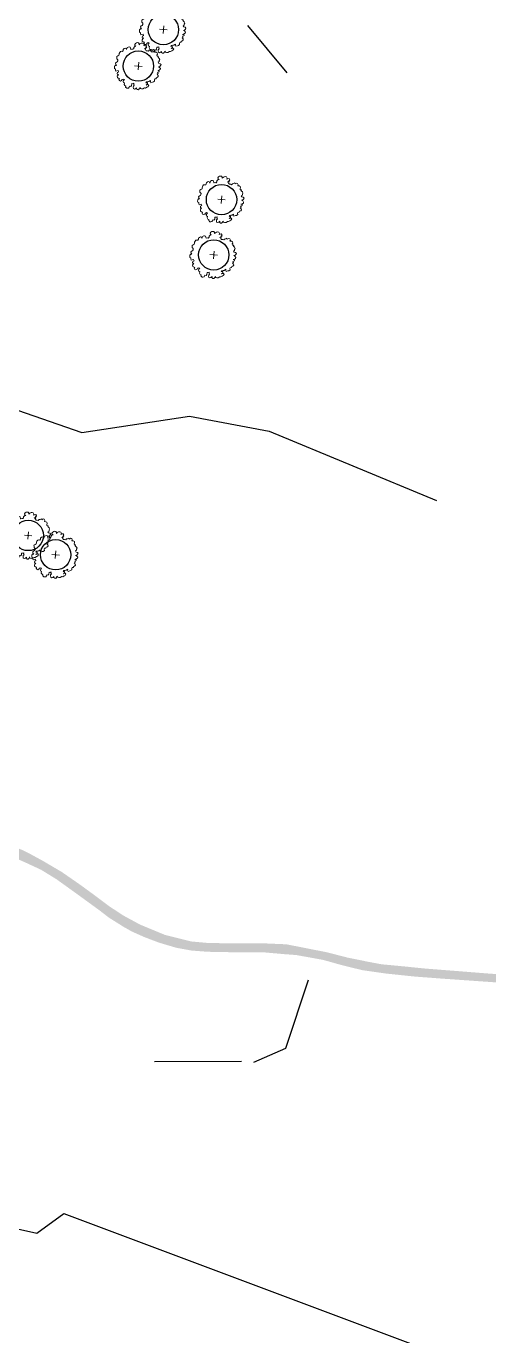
# Model space of a CAD drawing. Header units: metres. Extents: x 372109 to 376137, y 236217 to 239160.
# Drawn here: x 374397 to 374580, y 237739 to 238256 of the extents above; entities that cross this region are included whole.
import ezdxf

# ---------------------------------------------------------------- set-up
doc = ezdxf.new("R2010")
doc.units = ezdxf.units.M
doc.header["$MEASUREMENT"] = 0
doc.header["$PDMODE"] = 32
doc.header["$PDSIZE"] = 12
for name, color, linetype, lineweight, true_color in [('Natural ... Tree Symbols', 96, 'Continuous', 5, 0x008000), ('Natural ... Trees', 96, 'Continuous', 25, 0x008000), ('Natural ... Water', 176, 'Continuous', 25, 0x000080), ('Paths ... Roads', 56, 'Continuous', 25, 0x808000)]:
    doc.layers.add(name, color=color, linetype=linetype, lineweight=lineweight, true_color=true_color)

# ---------------------------------------------------------------- blocks, each defined once
blk = doc.blocks.new('Tree')
at = {"layer": 'Natural ... Tree Symbols', "linetype": 'ByBlock'}
for p, q in [((-1.5, 0), (1.5, 0)), ((0, -1.5), (0, 1.5))]:
    blk.add_line(p, q, dxfattribs=at)
blk.add_lwpolyline([(-0.97, -7.72), (-1.22, -7.33), (-1.15, -6.93), (-1.6, -7.13), (-1.99, -7.13), (-1.99, -7.91), (-2.31, -8.32), (-2.76, -8.22), (-2.89, -8.61), (-3.08, -9.01), (-3.47, -9.11), (-3.85, -9.11), (-4.3, -8.71), (-4.3, -8.32), (-4.69, -8.11), (-5.01, -7.72), (-4.94, -7.13), (-5.32, -6.93), (-5.46, -6.53), (-5.32, -6.14), (-5.07, -5.74), (-5.52, -5.64), (-5.91, -5.83), (-6.09, -6.24), (-6.54, -6.53), (-6.93, -6.33), (-7.19, -5.94), (-7.06, -5.55), (-7.51, -5.44), (-7.89, -5.25), (-7.96, -4.75), (-7.83, -4.36), (-7.57, -3.96), (-7.96, -4.06), (-8.08, -3.66), (-8.02, -3.27), (-7.57, -2.97), (-7.83, -2.47), (-8.28, -2.67), (-8.66, -2.77), (-8.86, -2.37), (-8.86, -1.98), (-9.3, -1.78), (-9.36, -1.39), (-9.36, -0.89), (-9.04, -0.5), (-8.66, -0.5), (-8.98, -0.09), (-9.11, 0.3), (-8.86, 0.69), (-8.47, 0.89), (-8.28, 1.3), (-8.28, 1.69), (-8.32, 1.81), (-8.73, 2.18), (-8.79, 2.58), (-8.86, 2.97), (-8.47, 3.27), (-8.02, 3.57), (-7.96, 3.96), (-7.96, 4.36), (-7.83, 4.76), (-7.57, 5.15), (-7.12, 5.25), (-6.74, 5.25), (-6.54, 5.65), (-6.54, 6.04), (-6.22, 6.44), (-5.84, 6.63), (-5.46, 6.54), (-5.19, 6.14), (-5.14, 6.54), (-5.01, 6.93), (-4.62, 7.13), (-4.24, 7.23), (-3.85, 7.13), (-3.59, 6.34), (-3.53, 6.3), (-3.14, 6.5), (-2.76, 6.44), (-2.73, 6.44), (-2.44, 6.83), (-2.44, 7.23), (-2.12, 7.63), (-1.67, 7.82), (-2.05, 8.02), (-2.19, 8.42), (-1.92, 8.82), (-1.54, 9.12), (-1.15, 9.21), (-0.77, 9.21), (-0.45, 8.82), (-0.45, 8.42), (-0.13, 8.82), (0.32, 9.12), (0.83, 9.21), (1.22, 9.12), (1.54, 8.62), (1.41, 8.22), (1.8, 8.42), (2.25, 8.52), (2.57, 8.12), (2.25, 7.73), (2.63, 7.73), (2.18, 7.33), (1.8, 7.04), (2.37, 7.23), (2.18, 6.74), (2.57, 6.34), (3.02, 6.34), (3.47, 6.24), (3.72, 6.63), (4.17, 6.74), (4.62, 7.04), (4.81, 6.63), (5.39, 7.04), (5.77, 6.93), (6.03, 6.44), (5.9, 6.04), (6.47, 6.04), (6.92, 5.85), (7.06, 5.35), (6.92, 4.96), (7.06, 4.55), (7.51, 4.55), (7.44, 4.16), (7.96, 3.77), (8.21, 3.27), (8.02, 2.88), (8.08, 2.47), (7.64, 2.18), (7.96, 1.78), (8.47, 1.69), (8.86, 1.39), (8.66, 0.99), (8.41, 0.6), (7.89, 0.41), (8.41, 0.2), (8.79, -0.2), (8.72, -0.59), (8.14, -1.09), (7.76, -1.19), (8.27, -1.19), (8.34, -1.58), (7.76, -1.88), (8.08, -2.28), (7.64, -2.58), (8.08, -2.97), (8.21, -3.36), (7.96, -3.75), (7.51, -3.96), (7.37, -4.36), (6.92, -4.45), (6.8, -4.85), (6.92, -5.34), (6.47, -5.74), (6.09, -5.83), (5.45, -6.14), (5.26, -5.64), (5.26, -5.25), (4.68, -5.74), (4.23, -5.83), (3.78, -5.94), (3.53, -6.33), (4.1, -6.24), (4.17, -6.72), (3.72, -7.22), (4.42, -6.93), (4.75, -7.33), (4.42, -7.82), (4.04, -8.02), (3.53, -8.41), (3.14, -8.41), (2.57, -8.8), (1.99, -8.91), (1.6, -8.8), (1.28, -8.41), (1.15, -8.91), (0.83, -9.3), (0.45, -9.3), (0.06, -9.01), (0.06, -8.61), (-0.32, -9.01), (-0.77, -9.21), (-1.15, -9.01), (-1.29, -8.52), (-1.29, -8.11)], close=True, dxfattribs=at)

msp = doc.modelspace()

# ---------------------------------------------------------------- hatches: boundary and pattern name
at = {"layer": 'Paths ... Roads', "transparency": 33554687}
msp.add_hatch(color=256, dxfattribs=at).paths.add_polyline_path([(374255.37, 237971.48), (374250.31, 237957.51), (374252.29, 237959.17), (374254.72, 237960.34), (374260.19, 237960.18), (374268.12, 237959.74), (374275.17, 237959.17), (374282.33, 237957.88), (374288.85, 237956.5), (374295.65, 237954.92), (374303.87, 237953.02), (374311.4, 237951.19), (374317.92, 237949.78), (374326.42, 237948.2), (374333.75, 237947.15), (374341.16, 237945.4), (374350.27, 237943.34), (374356.18, 237941.6), (374362.34, 237939.74), (374371.85, 237936.09), (374383.47, 237931.48), (374396.47, 237925.73), (374402.67, 237922.85), (374408.78, 237919.09), (374415.95, 237913.94), (374425.42, 237907.06), (374429.47, 237903.94), (374435.26, 237900.3), (374438.62, 237898.4), (374443.76, 237896.13), (374449.47, 237893.98), (374456.15, 237892), (374462.18, 237890.91), (374468.66, 237890.42), (374477.41, 237890.26), (374490.2, 237890.26), (374498.26, 237889.53), (374503.6, 237889.13), (374514.17, 237887.22), (374521.66, 237885.12), (374529.6, 237883.17), (374538.83, 237881.84), (374550.49, 237880.62), (374561.26, 237879.81), (374580.21, 237878.48), (374591.06, 237877.75), (374604.38, 237877.42), (374616.16, 237876.9), (374622.96, 237876.29), (374634.67, 237873.66), (374640.05, 237871.47), (374647.66, 237868.11), (374657.66, 237863.62), (374666.65, 237860.54), (374675.32, 237858.19), (374683.74, 237856.05), (374694.22, 237853.86), (374699.89, 237852.69), (374710.62, 237850.54), (374720.18, 237848.64), (374731.27, 237846.69), (374745.65, 237844.06), (374758.08, 237841.27), (374768.6, 237839.08), (374777.11, 237837.99), (374784.96, 237838.03), (374793.54, 237838.96), (374810.22, 237842.81), (374818.28, 237845.6), (374829.94, 237848.39), (374839.66, 237849.89), (374844.56, 237850.18), (374853.22, 237850.46), (374876.38, 237850.66), (374886.87, 237850.22), (374899.75, 237850.5), (374910.64, 237851.59), (374910.19, 237854.3), (374899.42, 237853.7), (374885.86, 237853.66), (374878.45, 237853.74), (374870.39, 237853.74), (374859.14, 237853.74), (374845.65, 237853.41), (374831.64, 237851.92), (374822.98, 237849.73), (374810.35, 237846.69), (374794.76, 237842.73), (374785.61, 237841.39), (374780.67, 237841.35), (374776.13, 237841.43), (374768.32, 237842.36), (374759.41, 237844.18), (374749.78, 237846.25), (374736.86, 237848.92), (374725.44, 237851.11), (374713.17, 237853.58), (374701.15, 237856.09), (374686.09, 237859.2), (374672.6, 237862.36), (374661.83, 237866.05), (374655.96, 237868.44), (374649.16, 237871.51), (374642.24, 237874.87), (374637.7, 237877.02), (374631.22, 237878.23), (374622.2, 237879.61), (374606.4, 237880.62), (374591.71, 237880.99), (374579.28, 237881.84), (374567.09, 237882.81), (374554.66, 237883.78), (374545.87, 237884.67), (374537.29, 237885.48), (374531.91, 237886.49), (374523.73, 237888.15), (374515.71, 237890.22), (374505.26, 237892.28), (374499.64, 237893.38), (374490.16, 237893.78), (374478.91, 237893.74), (374468.7, 237893.9), (374461.98, 237894.51), (374451.74, 237897.06), (374441.86, 237901.15), (374435.06, 237904.83), (374429.67, 237908.4), (374423.88, 237912.73), (374418.29, 237916.82), (374410.88, 237921.96), (374403.52, 237926.29), (374397.81, 237929.41), (374395.13, 237930.71), (374389.75, 237932.73), (374384.61, 237934.92), (374377.81, 237937.63), (374368.74, 237940.71), (374360.48, 237943.91), (374353.27, 237946.5), (374347.72, 237948.28), (374342.09, 237949.05), (374334.52, 237950.55), (374323.51, 237952.49), (374312.5, 237954.56), (374301.77, 237956.86), (374289.38, 237959.98), (374280.43, 237962), (374273.75, 237963.06), (374266.95, 237963.99), (374263.71, 237964.03), (374260.95, 237964.19), (374258.89, 237964.47), (374257.72, 237965.33), (374256.87, 237966.42), (374255.85, 237968.32)], flags=0)

# ---------------------------------------------------------------- linework, layer by layer
at = {"layer": 'Natural ... Trees'}
for p in [(374451.02, 238255.04), (374441.14, 238240.63), (374474.01, 238187.83), (374470.94, 238165.96), (374397.57, 238055.03), (374408.42, 238047.41)]:
    msp.add_point(p, dxfattribs=at)
at = {"layer": 'Natural ... Water', "flags": 128}
msp.add_lwpolyline([(374380.8, 238255.02), (374370.01, 238138.69), (374374.21, 238111.19), (374418.8, 238095.8), (374461.3, 238102.2), (374492.9, 238096.3), (374559, 238068.8)], dxfattribs=at)
at = {"layer": 'Natural ... Water'}
for points in [[(374484.35, 238256.63), (374499.8, 238237.9)], [(374486.85, 237846.78), (374499.5, 237852.3), (374508.4, 237879.3)], [(374447.47, 237846.99), (374481.96, 237847.14)], [(374218.8, 237710.53), (374256.9, 237751.8), (374367.9, 237786.6), (374401, 237779.1), (374411.7, 237786.9), (374578.21, 237724.47)]]:
    msp.add_lwpolyline(points, dxfattribs=at)

# ---------------------------------------------------------------- block references
at = {"layer": 'Natural ... Tree Symbols', "rotation": 355}
for p in [(374451.02, 238255.04), (374441.14, 238240.63), (374474.01, 238187.83), (374470.94, 238165.96), (374397.57, 238055.03), (374408.42, 238047.41)]:
    msp.add_blockref('Tree', p, dxfattribs=at)

doc.saveas('drawing.dxf')
